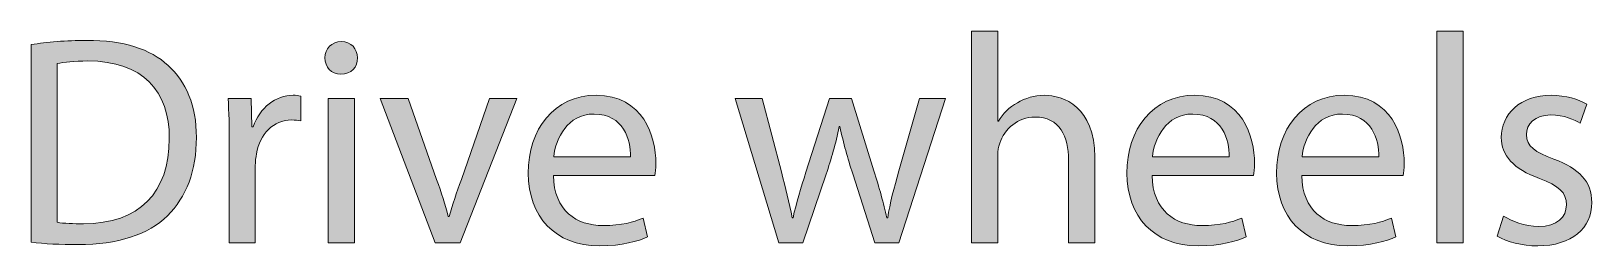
# Model space of a CAD drawing. Header units: inches. Extents: x 1117 to 1992, y -2324 to -585.
# Drawn here: x 1358.6 to 1410, y -953.6 to -946.5 of the extents above; entities that cross this region are included whole.
import ezdxf

# ---------------------------------------------------------------- set-up
doc = ezdxf.new("R2010")
doc.units = ezdxf.units.IN
doc.header["$MEASUREMENT"] = 0
doc.layers.add('Layer 1', color=7, linetype='Continuous')

# ---------------------------------------------------------------- blocks, each defined once
blk = doc.blocks.new('block 191')
at = {"layer": 'Layer 1', "true_color": 0x010101}
h = blk.add_hatch(color=18, dxfattribs=at)
h.dxf.hatch_style = 2
edge = h.paths.add_edge_path()
edge.add_spline(control_points=[(1389.575, -946.478), (1389.575, -946.478), (1390.441, -946.478), (1390.441, -946.478), (1390.441, -946.478), (1390.441, -949.449), (1390.441, -949.449), (1390.441, -949.449), (1390.461, -949.449), (1390.461, -949.449), (1390.599, -949.203), (1390.815, -948.986), (1391.081, -948.839), (1391.337, -948.691), (1391.642, -948.593), (1391.967, -948.593), (1392.606, -948.593), (1393.63, -948.986), (1393.63, -950.63), (1393.63, -950.63), (1393.63, -953.464), (1393.63, -953.464), (1393.63, -953.464), (1392.764, -953.464), (1392.764, -953.464), (1392.764, -953.464), (1392.764, -950.728), (1392.764, -950.728), (1392.764, -949.961), (1392.478, -949.311), (1391.661, -949.311), (1391.101, -949.311), (1390.658, -949.704), (1390.5, -950.177), (1390.451, -950.295), (1390.441, -950.423), (1390.441, -950.59), (1390.441, -950.59), (1390.441, -953.464), (1390.441, -953.464), (1390.441, -953.464), (1389.575, -953.464), (1389.575, -953.464), (1389.575, -953.464), (1389.575, -946.478), (1389.575, -946.478), (1389.575, -946.478), (1389.575, -946.478), (1389.575, -946.478)], knot_values=[0, 0, 0, 0, 1, 1, 1, 2, 2, 2, 3, 3, 3, 4, 4, 4, 5, 5, 5, 6, 6, 6, 7, 7, 7, 8, 8, 8, 9, 9, 9, 10, 10, 10, 11, 11, 11, 12, 12, 12, 13, 13, 13, 14, 14, 14, 15, 15, 15, 16, 16, 16, 16], degree=3, periodic=1)
h = blk.add_hatch(color=18, dxfattribs=at)
h.dxf.hatch_style = 2
h.paths.add_polyline_path([(1404.893, -946.478), (1405.758, -946.478), (1405.758, -953.464), (1404.893, -953.464)])
h = blk.add_hatch(color=18, dxfattribs=at)
h.dxf.hatch_style = 2
edge = h.paths.add_edge_path()
edge.add_spline(control_points=[(1358.606, -946.92), (1359.127, -946.841), (1359.747, -946.782), (1360.426, -946.782), (1361.656, -946.782), (1362.532, -947.068), (1363.112, -947.609), (1363.703, -948.15), (1364.047, -948.918), (1364.047, -949.99), (1364.047, -951.072), (1363.712, -951.958), (1363.093, -952.569), (1362.473, -953.188), (1361.449, -953.523), (1360.16, -953.523), (1359.55, -953.523), (1359.038, -953.494), (1358.605, -953.444), (1358.605, -953.444), (1358.605, -946.92), (1358.605, -946.92), (1358.605, -946.92), (1358.606, -946.92), (1358.606, -946.92)], knot_values=[0, 0, 0, 0, 1, 1, 1, 2, 2, 2, 3, 3, 3, 4, 4, 4, 5, 5, 5, 6, 6, 6, 7, 7, 7, 8, 8, 8, 8], degree=3, periodic=1)
edge = h.paths.add_edge_path()
edge.add_spline(control_points=[(1359.462, -952.785), (1359.678, -952.824), (1359.993, -952.834), (1360.328, -952.834), (1362.158, -952.834), (1363.152, -951.811), (1363.152, -950.02), (1363.162, -948.455), (1362.276, -947.462), (1360.466, -947.462), (1360.023, -947.462), (1359.688, -947.5), (1359.462, -947.55), (1359.462, -947.55), (1359.462, -952.785), (1359.462, -952.785)], knot_values=[0, 0, 0, 0, 1, 1, 1, 2, 2, 2, 3, 3, 3, 4, 4, 4, 5, 5, 5, 5], degree=3, periodic=1)
h = blk.add_hatch(color=18, dxfattribs=at)
h.dxf.hatch_style = 2
edge = h.paths.add_edge_path()
edge.add_spline(control_points=[(1369.349, -947.363), (1369.359, -947.658), (1369.143, -947.895), (1368.798, -947.895), (1368.493, -947.895), (1368.276, -947.658), (1368.276, -947.363), (1368.276, -947.058), (1368.503, -946.822), (1368.817, -946.822), (1369.143, -946.822), (1369.349, -947.058), (1369.349, -947.363)], knot_values=[0, 0, 0, 0, 1, 1, 1, 2, 2, 2, 3, 3, 3, 4, 4, 4, 4], degree=3, periodic=1)
h.paths.add_polyline_path([(1368.385, -953.464), (1368.385, -948.701), (1369.251, -948.701), (1369.251, -953.464)])
h = blk.add_hatch(color=18, dxfattribs=at)
h.dxf.hatch_style = 2
edge = h.paths.add_edge_path()
edge.add_spline(control_points=[(1365.128, -950.187), (1365.128, -949.626), (1365.119, -949.144), (1365.089, -948.701), (1365.089, -948.701), (1365.847, -948.701), (1365.847, -948.701), (1365.847, -948.701), (1365.876, -949.636), (1365.876, -949.636), (1365.876, -949.636), (1365.916, -949.636), (1365.916, -949.636), (1366.132, -948.996), (1366.654, -948.593), (1367.234, -948.593), (1367.332, -948.593), (1367.401, -948.603), (1367.48, -948.622), (1367.48, -948.622), (1367.48, -949.439), (1367.48, -949.439), (1367.391, -949.419), (1367.303, -949.409), (1367.185, -949.409), (1366.575, -949.409), (1366.142, -949.872), (1366.024, -950.521), (1366.004, -950.64), (1365.984, -950.777), (1365.984, -950.925), (1365.984, -950.925), (1365.984, -953.464), (1365.984, -953.464), (1365.984, -953.464), (1365.128, -953.464), (1365.128, -953.464), (1365.128, -953.464), (1365.128, -950.187), (1365.128, -950.187), (1365.128, -950.187), (1365.128, -950.187), (1365.128, -950.187)], knot_values=[0, 0, 0, 0, 1, 1, 1, 2, 2, 2, 3, 3, 3, 4, 4, 4, 5, 5, 5, 6, 6, 6, 7, 7, 7, 8, 8, 8, 9, 9, 9, 10, 10, 10, 11, 11, 11, 12, 12, 12, 13, 13, 13, 14, 14, 14, 14], degree=3, periodic=1)
h = blk.add_hatch(color=18, dxfattribs=at)
h.dxf.hatch_style = 2
edge = h.paths.add_edge_path()
edge.add_spline(control_points=[(1371.021, -948.701), (1371.021, -948.701), (1371.956, -951.378), (1371.956, -951.378), (1372.113, -951.811), (1372.241, -952.204), (1372.34, -952.598), (1372.34, -952.598), (1372.37, -952.598), (1372.37, -952.598), (1372.478, -952.204), (1372.615, -951.811), (1372.773, -951.378), (1372.773, -951.378), (1373.698, -948.701), (1373.698, -948.701), (1373.698, -948.701), (1374.603, -948.701), (1374.603, -948.701), (1374.603, -948.701), (1372.733, -953.464), (1372.733, -953.464), (1372.733, -953.464), (1371.907, -953.464), (1371.907, -953.464), (1371.907, -953.464), (1370.096, -948.701), (1370.096, -948.701), (1370.096, -948.701), (1371.021, -948.701), (1371.021, -948.701)], knot_values=[0, 0, 0, 0, 1, 1, 1, 2, 2, 2, 3, 3, 3, 4, 4, 4, 5, 5, 5, 6, 6, 6, 7, 7, 7, 8, 8, 8, 9, 9, 9, 10, 10, 10, 10], degree=3, periodic=1)
h = blk.add_hatch(color=18, dxfattribs=at)
h.dxf.hatch_style = 2
edge = h.paths.add_edge_path()
edge.add_spline(control_points=[(1375.802, -951.24), (1375.822, -952.411), (1376.57, -952.893), (1377.436, -952.893), (1378.056, -952.893), (1378.43, -952.785), (1378.754, -952.647), (1378.754, -952.647), (1378.902, -953.267), (1378.902, -953.267), (1378.597, -953.405), (1378.075, -953.563), (1377.318, -953.563), (1375.852, -953.563), (1374.976, -952.598), (1374.976, -951.161), (1374.976, -949.724), (1375.822, -948.593), (1377.209, -948.593), (1378.764, -948.593), (1379.177, -949.961), (1379.177, -950.837), (1379.177, -951.014), (1379.158, -951.152), (1379.148, -951.24), (1379.148, -951.24), (1375.802, -951.24), (1375.802, -951.24), (1375.802, -951.24), (1375.802, -951.24), (1375.802, -951.24)], knot_values=[0, 0, 0, 0, 1, 1, 1, 2, 2, 2, 3, 3, 3, 4, 4, 4, 5, 5, 5, 6, 6, 6, 7, 7, 7, 8, 8, 8, 9, 9, 9, 10, 10, 10, 10], degree=3, periodic=1)
edge = h.paths.add_edge_path()
edge.add_spline(control_points=[(1378.341, -950.62), (1378.351, -950.069), (1378.115, -949.213), (1377.141, -949.213), (1376.265, -949.213), (1375.882, -950.02), (1375.812, -950.62), (1375.812, -950.62), (1378.341, -950.62), (1378.341, -950.62)], knot_values=[0, 0, 0, 0, 1, 1, 1, 2, 2, 2, 3, 3, 3, 3], degree=3, periodic=1)
h = blk.add_hatch(color=18, dxfattribs=at)
h.dxf.hatch_style = 2
edge = h.paths.add_edge_path()
edge.add_spline(control_points=[(1382.679, -948.701), (1382.679, -948.701), (1383.309, -951.122), (1383.309, -951.122), (1383.447, -951.653), (1383.574, -952.145), (1383.663, -952.637), (1383.663, -952.637), (1383.693, -952.637), (1383.693, -952.637), (1383.801, -952.155), (1383.958, -951.644), (1384.116, -951.132), (1384.116, -951.132), (1384.893, -948.701), (1384.893, -948.701), (1384.893, -948.701), (1385.621, -948.701), (1385.621, -948.701), (1385.621, -948.701), (1386.359, -951.082), (1386.359, -951.082), (1386.536, -951.653), (1386.674, -952.155), (1386.782, -952.637), (1386.782, -952.637), (1386.811, -952.637), (1386.811, -952.637), (1386.89, -952.155), (1387.018, -951.653), (1387.176, -951.092), (1387.176, -951.092), (1387.855, -948.701), (1387.855, -948.701), (1387.855, -948.701), (1388.711, -948.701), (1388.711, -948.701), (1388.711, -948.701), (1387.176, -953.464), (1387.176, -953.464), (1387.176, -953.464), (1386.388, -953.464), (1386.388, -953.464), (1386.388, -953.464), (1385.66, -951.191), (1385.66, -951.191), (1385.493, -950.659), (1385.356, -950.187), (1385.237, -949.626), (1385.237, -949.626), (1385.218, -949.626), (1385.218, -949.626), (1385.1, -950.197), (1384.952, -950.689), (1384.784, -951.201), (1384.784, -951.201), (1384.017, -953.464), (1384.017, -953.464), (1384.017, -953.464), (1383.23, -953.464), (1383.23, -953.464), (1383.23, -953.464), (1381.793, -948.701), (1381.793, -948.701), (1381.793, -948.701), (1382.679, -948.701), (1382.679, -948.701), (1382.679, -948.701), (1382.679, -948.701), (1382.679, -948.701)], knot_values=[0, 0, 0, 0, 1, 1, 1, 2, 2, 2, 3, 3, 3, 4, 4, 4, 5, 5, 5, 6, 6, 6, 7, 7, 7, 8, 8, 8, 9, 9, 9, 10, 10, 10, 11, 11, 11, 12, 12, 12, 13, 13, 13, 14, 14, 14, 15, 15, 15, 16, 16, 16, 17, 17, 17, 18, 18, 18, 19, 19, 19, 20, 20, 20, 21, 21, 21, 22, 22, 22, 23, 23, 23, 23], degree=3, periodic=1)
h = blk.add_hatch(color=18, dxfattribs=at)
h.dxf.hatch_style = 2
edge = h.paths.add_edge_path()
edge.add_spline(control_points=[(1395.518, -951.24), (1395.538, -952.411), (1396.285, -952.893), (1397.151, -952.893), (1397.771, -952.893), (1398.145, -952.785), (1398.469, -952.647), (1398.469, -952.647), (1398.617, -953.267), (1398.617, -953.267), (1398.312, -953.405), (1397.79, -953.563), (1397.033, -953.563), (1395.567, -953.563), (1394.691, -952.598), (1394.691, -951.161), (1394.691, -949.724), (1395.537, -948.593), (1396.925, -948.593), (1398.479, -948.593), (1398.892, -949.961), (1398.892, -950.837), (1398.892, -951.014), (1398.873, -951.152), (1398.863, -951.24), (1398.863, -951.24), (1395.518, -951.24), (1395.518, -951.24), (1395.518, -951.24), (1395.518, -951.24), (1395.518, -951.24)], knot_values=[0, 0, 0, 0, 1, 1, 1, 2, 2, 2, 3, 3, 3, 4, 4, 4, 5, 5, 5, 6, 6, 6, 7, 7, 7, 8, 8, 8, 9, 9, 9, 10, 10, 10, 10], degree=3, periodic=1)
edge = h.paths.add_edge_path()
edge.add_spline(control_points=[(1398.056, -950.62), (1398.066, -950.069), (1397.83, -949.213), (1396.856, -949.213), (1395.98, -949.213), (1395.596, -950.02), (1395.527, -950.62), (1395.527, -950.62), (1398.056, -950.62), (1398.056, -950.62)], knot_values=[0, 0, 0, 0, 1, 1, 1, 2, 2, 2, 3, 3, 3, 3], degree=3, periodic=1)
h = blk.add_hatch(color=18, dxfattribs=at)
h.dxf.hatch_style = 2
edge = h.paths.add_edge_path()
edge.add_spline(control_points=[(1400.446, -951.24), (1400.466, -952.411), (1401.214, -952.893), (1402.08, -952.893), (1402.7, -952.893), (1403.074, -952.785), (1403.399, -952.647), (1403.399, -952.647), (1403.546, -953.267), (1403.546, -953.267), (1403.241, -953.405), (1402.719, -953.563), (1401.962, -953.563), (1400.496, -953.563), (1399.62, -952.598), (1399.62, -951.161), (1399.62, -949.724), (1400.466, -948.593), (1401.853, -948.593), (1403.408, -948.593), (1403.822, -949.961), (1403.822, -950.837), (1403.822, -951.014), (1403.802, -951.152), (1403.792, -951.24), (1403.792, -951.24), (1400.446, -951.24), (1400.446, -951.24), (1400.446, -951.24), (1400.446, -951.24), (1400.446, -951.24)], knot_values=[0, 0, 0, 0, 1, 1, 1, 2, 2, 2, 3, 3, 3, 4, 4, 4, 5, 5, 5, 6, 6, 6, 7, 7, 7, 8, 8, 8, 9, 9, 9, 10, 10, 10, 10], degree=3, periodic=1)
edge = h.paths.add_edge_path()
edge.add_spline(control_points=[(1402.985, -950.62), (1402.995, -950.069), (1402.758, -949.213), (1401.785, -949.213), (1400.909, -949.213), (1400.525, -950.02), (1400.456, -950.62), (1400.456, -950.62), (1402.985, -950.62), (1402.985, -950.62)], knot_values=[0, 0, 0, 0, 1, 1, 1, 2, 2, 2, 3, 3, 3, 3], degree=3, periodic=1)
h = blk.add_hatch(color=18, dxfattribs=at)
h.dxf.hatch_style = 2
edge = h.paths.add_edge_path()
edge.add_spline(control_points=[(1407.096, -952.578), (1407.353, -952.746), (1407.805, -952.923), (1408.238, -952.923), (1408.867, -952.923), (1409.163, -952.608), (1409.163, -952.214), (1409.163, -951.801), (1408.917, -951.575), (1408.277, -951.338), (1407.421, -951.034), (1407.018, -950.561), (1407.018, -949.991), (1407.018, -949.223), (1407.637, -948.594), (1408.661, -948.594), (1409.143, -948.594), (1409.566, -948.731), (1409.831, -948.889), (1409.831, -948.889), (1409.615, -949.518), (1409.615, -949.518), (1409.428, -949.4), (1409.084, -949.243), (1408.641, -949.243), (1408.129, -949.243), (1407.844, -949.538), (1407.844, -949.892), (1407.844, -950.286), (1408.129, -950.463), (1408.749, -950.699), (1409.576, -951.014), (1409.999, -951.427), (1409.999, -952.136), (1409.999, -952.972), (1409.349, -953.563), (1408.218, -953.563), (1407.696, -953.563), (1407.214, -953.435), (1406.879, -953.238), (1406.879, -953.238), (1407.096, -952.578), (1407.096, -952.578)], knot_values=[0, 0, 0, 0, 1, 1, 1, 2, 2, 2, 3, 3, 3, 4, 4, 4, 5, 5, 5, 6, 6, 6, 7, 7, 7, 8, 8, 8, 9, 9, 9, 10, 10, 10, 11, 11, 11, 12, 12, 12, 13, 13, 13, 14, 14, 14, 14], degree=3, periodic=1)
at = {"layer": 'Layer 1', "lineweight": 0}
for points in [[(1404.893, -946.478), (1405.758, -946.478), (1405.758, -953.464), (1404.893, -953.464), (1404.893, -946.478)], [(1368.385, -953.464), (1368.385, -948.701), (1369.251, -948.701), (1369.251, -953.464), (1368.385, -953.464)]]:
    blk.add_lwpolyline(points, dxfattribs=at)
for points, knots in [([(1389.575, -946.478), (1389.575, -946.478), (1390.441, -946.478), (1390.441, -946.478), (1390.441, -946.478), (1390.441, -949.449), (1390.441, -949.449), (1390.441, -949.449), (1390.461, -949.449), (1390.461, -949.449), (1390.599, -949.203), (1390.815, -948.986), (1391.081, -948.839), (1391.337, -948.691), (1391.642, -948.593), (1391.967, -948.593), (1392.606, -948.593), (1393.63, -948.986), (1393.63, -950.63), (1393.63, -950.63), (1393.63, -953.464), (1393.63, -953.464), (1393.63, -953.464), (1392.764, -953.464), (1392.764, -953.464), (1392.764, -953.464), (1392.764, -950.728), (1392.764, -950.728), (1392.764, -949.961), (1392.478, -949.311), (1391.661, -949.311), (1391.101, -949.311), (1390.658, -949.704), (1390.5, -950.177), (1390.451, -950.295), (1390.441, -950.423), (1390.441, -950.59), (1390.441, -950.59), (1390.441, -953.464), (1390.441, -953.464), (1390.441, -953.464), (1389.575, -953.464), (1389.575, -953.464), (1389.575, -953.464), (1389.575, -946.478), (1389.575, -946.478), (1389.575, -946.478), (1389.575, -946.478), (1389.575, -946.478)], [0, 0, 0, 0, 1, 1, 1, 2, 2, 2, 3, 3, 3, 4, 4, 4, 5, 5, 5, 6, 6, 6, 7, 7, 7, 8, 8, 8, 9, 9, 9, 10, 10, 10, 11, 11, 11, 12, 12, 12, 13, 13, 13, 14, 14, 14, 15, 15, 15, 16, 16, 16, 16]), ([(1358.606, -946.92), (1359.127, -946.841), (1359.747, -946.782), (1360.426, -946.782), (1361.656, -946.782), (1362.532, -947.068), (1363.112, -947.609), (1363.703, -948.15), (1364.047, -948.918), (1364.047, -949.99), (1364.047, -951.072), (1363.712, -951.958), (1363.093, -952.569), (1362.473, -953.188), (1361.449, -953.523), (1360.16, -953.523), (1359.55, -953.523), (1359.038, -953.494), (1358.605, -953.444), (1358.605, -953.444), (1358.605, -946.92), (1358.605, -946.92), (1358.605, -946.92), (1358.606, -946.92), (1358.606, -946.92)], [0, 0, 0, 0, 1, 1, 1, 2, 2, 2, 3, 3, 3, 4, 4, 4, 5, 5, 5, 6, 6, 6, 7, 7, 7, 8, 8, 8, 8]), ([(1369.349, -947.363), (1369.359, -947.658), (1369.143, -947.895), (1368.798, -947.895), (1368.493, -947.895), (1368.276, -947.658), (1368.276, -947.363), (1368.276, -947.058), (1368.503, -946.822), (1368.817, -946.822), (1369.143, -946.822), (1369.349, -947.058), (1369.349, -947.363)], [0, 0, 0, 0, 1, 1, 1, 2, 2, 2, 3, 3, 3, 4, 4, 4, 4]), ([(1359.462, -952.785), (1359.678, -952.824), (1359.993, -952.834), (1360.328, -952.834), (1362.158, -952.834), (1363.152, -951.811), (1363.152, -950.02), (1363.162, -948.455), (1362.276, -947.462), (1360.466, -947.462), (1360.023, -947.462), (1359.688, -947.5), (1359.462, -947.55), (1359.462, -947.55), (1359.462, -952.785), (1359.462, -952.785)], [0, 0, 0, 0, 1, 1, 1, 2, 2, 2, 3, 3, 3, 4, 4, 4, 5, 5, 5, 5]), ([(1365.128, -950.187), (1365.128, -949.626), (1365.119, -949.144), (1365.089, -948.701), (1365.089, -948.701), (1365.847, -948.701), (1365.847, -948.701), (1365.847, -948.701), (1365.876, -949.636), (1365.876, -949.636), (1365.876, -949.636), (1365.916, -949.636), (1365.916, -949.636), (1366.132, -948.996), (1366.654, -948.593), (1367.234, -948.593), (1367.332, -948.593), (1367.401, -948.603), (1367.48, -948.622), (1367.48, -948.622), (1367.48, -949.439), (1367.48, -949.439), (1367.391, -949.419), (1367.303, -949.409), (1367.185, -949.409), (1366.575, -949.409), (1366.142, -949.872), (1366.024, -950.521), (1366.004, -950.64), (1365.984, -950.777), (1365.984, -950.925), (1365.984, -950.925), (1365.984, -953.464), (1365.984, -953.464), (1365.984, -953.464), (1365.128, -953.464), (1365.128, -953.464), (1365.128, -953.464), (1365.128, -950.187), (1365.128, -950.187), (1365.128, -950.187), (1365.128, -950.187), (1365.128, -950.187)], [0, 0, 0, 0, 1, 1, 1, 2, 2, 2, 3, 3, 3, 4, 4, 4, 5, 5, 5, 6, 6, 6, 7, 7, 7, 8, 8, 8, 9, 9, 9, 10, 10, 10, 11, 11, 11, 12, 12, 12, 13, 13, 13, 14, 14, 14, 14]), ([(1371.021, -948.701), (1371.021, -948.701), (1371.956, -951.378), (1371.956, -951.378), (1372.113, -951.811), (1372.241, -952.204), (1372.34, -952.598), (1372.34, -952.598), (1372.37, -952.598), (1372.37, -952.598), (1372.478, -952.204), (1372.615, -951.811), (1372.773, -951.378), (1372.773, -951.378), (1373.698, -948.701), (1373.698, -948.701), (1373.698, -948.701), (1374.603, -948.701), (1374.603, -948.701), (1374.603, -948.701), (1372.733, -953.464), (1372.733, -953.464), (1372.733, -953.464), (1371.907, -953.464), (1371.907, -953.464), (1371.907, -953.464), (1370.096, -948.701), (1370.096, -948.701), (1370.096, -948.701), (1371.021, -948.701), (1371.021, -948.701)], [0, 0, 0, 0, 1, 1, 1, 2, 2, 2, 3, 3, 3, 4, 4, 4, 5, 5, 5, 6, 6, 6, 7, 7, 7, 8, 8, 8, 9, 9, 9, 10, 10, 10, 10]), ([(1375.802, -951.24), (1375.822, -952.411), (1376.57, -952.893), (1377.436, -952.893), (1378.056, -952.893), (1378.43, -952.785), (1378.754, -952.647), (1378.754, -952.647), (1378.902, -953.267), (1378.902, -953.267), (1378.597, -953.405), (1378.075, -953.563), (1377.318, -953.563), (1375.852, -953.563), (1374.976, -952.598), (1374.976, -951.161), (1374.976, -949.724), (1375.822, -948.593), (1377.209, -948.593), (1378.764, -948.593), (1379.177, -949.961), (1379.177, -950.837), (1379.177, -951.014), (1379.158, -951.152), (1379.148, -951.24), (1379.148, -951.24), (1375.802, -951.24), (1375.802, -951.24), (1375.802, -951.24), (1375.802, -951.24), (1375.802, -951.24)], [0, 0, 0, 0, 1, 1, 1, 2, 2, 2, 3, 3, 3, 4, 4, 4, 5, 5, 5, 6, 6, 6, 7, 7, 7, 8, 8, 8, 9, 9, 9, 10, 10, 10, 10]), ([(1382.679, -948.701), (1382.679, -948.701), (1383.309, -951.122), (1383.309, -951.122), (1383.447, -951.653), (1383.574, -952.145), (1383.663, -952.637), (1383.663, -952.637), (1383.693, -952.637), (1383.693, -952.637), (1383.801, -952.155), (1383.958, -951.644), (1384.116, -951.132), (1384.116, -951.132), (1384.893, -948.701), (1384.893, -948.701), (1384.893, -948.701), (1385.621, -948.701), (1385.621, -948.701), (1385.621, -948.701), (1386.359, -951.082), (1386.359, -951.082), (1386.536, -951.653), (1386.674, -952.155), (1386.782, -952.637), (1386.782, -952.637), (1386.811, -952.637), (1386.811, -952.637), (1386.89, -952.155), (1387.018, -951.653), (1387.176, -951.092), (1387.176, -951.092), (1387.855, -948.701), (1387.855, -948.701), (1387.855, -948.701), (1388.711, -948.701), (1388.711, -948.701), (1388.711, -948.701), (1387.176, -953.464), (1387.176, -953.464), (1387.176, -953.464), (1386.388, -953.464), (1386.388, -953.464), (1386.388, -953.464), (1385.66, -951.191), (1385.66, -951.191), (1385.493, -950.659), (1385.356, -950.187), (1385.237, -949.626), (1385.237, -949.626), (1385.218, -949.626), (1385.218, -949.626), (1385.1, -950.197), (1384.952, -950.689), (1384.784, -951.201), (1384.784, -951.201), (1384.017, -953.464), (1384.017, -953.464), (1384.017, -953.464), (1383.23, -953.464), (1383.23, -953.464), (1383.23, -953.464), (1381.793, -948.701), (1381.793, -948.701), (1381.793, -948.701), (1382.679, -948.701), (1382.679, -948.701), (1382.679, -948.701), (1382.679, -948.701), (1382.679, -948.701)], [0, 0, 0, 0, 1, 1, 1, 2, 2, 2, 3, 3, 3, 4, 4, 4, 5, 5, 5, 6, 6, 6, 7, 7, 7, 8, 8, 8, 9, 9, 9, 10, 10, 10, 11, 11, 11, 12, 12, 12, 13, 13, 13, 14, 14, 14, 15, 15, 15, 16, 16, 16, 17, 17, 17, 18, 18, 18, 19, 19, 19, 20, 20, 20, 21, 21, 21, 22, 22, 22, 23, 23, 23, 23]), ([(1395.518, -951.24), (1395.538, -952.411), (1396.285, -952.893), (1397.151, -952.893), (1397.771, -952.893), (1398.145, -952.785), (1398.469, -952.647), (1398.469, -952.647), (1398.617, -953.267), (1398.617, -953.267), (1398.312, -953.405), (1397.79, -953.563), (1397.033, -953.563), (1395.567, -953.563), (1394.691, -952.598), (1394.691, -951.161), (1394.691, -949.724), (1395.537, -948.593), (1396.925, -948.593), (1398.479, -948.593), (1398.892, -949.961), (1398.892, -950.837), (1398.892, -951.014), (1398.873, -951.152), (1398.863, -951.24), (1398.863, -951.24), (1395.518, -951.24), (1395.518, -951.24), (1395.518, -951.24), (1395.518, -951.24), (1395.518, -951.24)], [0, 0, 0, 0, 1, 1, 1, 2, 2, 2, 3, 3, 3, 4, 4, 4, 5, 5, 5, 6, 6, 6, 7, 7, 7, 8, 8, 8, 9, 9, 9, 10, 10, 10, 10]), ([(1400.446, -951.24), (1400.466, -952.411), (1401.214, -952.893), (1402.08, -952.893), (1402.7, -952.893), (1403.074, -952.785), (1403.399, -952.647), (1403.399, -952.647), (1403.546, -953.267), (1403.546, -953.267), (1403.241, -953.405), (1402.719, -953.563), (1401.962, -953.563), (1400.496, -953.563), (1399.62, -952.598), (1399.62, -951.161), (1399.62, -949.724), (1400.466, -948.593), (1401.853, -948.593), (1403.408, -948.593), (1403.822, -949.961), (1403.822, -950.837), (1403.822, -951.014), (1403.802, -951.152), (1403.792, -951.24), (1403.792, -951.24), (1400.446, -951.24), (1400.446, -951.24), (1400.446, -951.24), (1400.446, -951.24), (1400.446, -951.24)], [0, 0, 0, 0, 1, 1, 1, 2, 2, 2, 3, 3, 3, 4, 4, 4, 5, 5, 5, 6, 6, 6, 7, 7, 7, 8, 8, 8, 9, 9, 9, 10, 10, 10, 10]), ([(1407.096, -952.578), (1407.353, -952.746), (1407.805, -952.923), (1408.238, -952.923), (1408.867, -952.923), (1409.163, -952.608), (1409.163, -952.214), (1409.163, -951.801), (1408.917, -951.575), (1408.277, -951.338), (1407.421, -951.034), (1407.018, -950.561), (1407.018, -949.991), (1407.018, -949.223), (1407.637, -948.594), (1408.661, -948.594), (1409.143, -948.594), (1409.566, -948.731), (1409.831, -948.889), (1409.831, -948.889), (1409.615, -949.518), (1409.615, -949.518), (1409.428, -949.4), (1409.084, -949.243), (1408.641, -949.243), (1408.129, -949.243), (1407.844, -949.538), (1407.844, -949.892), (1407.844, -950.286), (1408.129, -950.463), (1408.749, -950.699), (1409.576, -951.014), (1409.999, -951.427), (1409.999, -952.136), (1409.999, -952.972), (1409.349, -953.563), (1408.218, -953.563), (1407.696, -953.563), (1407.214, -953.435), (1406.879, -953.238), (1406.879, -953.238), (1407.096, -952.578), (1407.096, -952.578)], [0, 0, 0, 0, 1, 1, 1, 2, 2, 2, 3, 3, 3, 4, 4, 4, 5, 5, 5, 6, 6, 6, 7, 7, 7, 8, 8, 8, 9, 9, 9, 10, 10, 10, 11, 11, 11, 12, 12, 12, 13, 13, 13, 14, 14, 14, 14]), ([(1378.341, -950.62), (1378.351, -950.069), (1378.115, -949.213), (1377.141, -949.213), (1376.265, -949.213), (1375.882, -950.02), (1375.812, -950.62), (1375.812, -950.62), (1378.341, -950.62), (1378.341, -950.62)], [0, 0, 0, 0, 1, 1, 1, 2, 2, 2, 3, 3, 3, 3]), ([(1398.056, -950.62), (1398.066, -950.069), (1397.83, -949.213), (1396.856, -949.213), (1395.98, -949.213), (1395.596, -950.02), (1395.527, -950.62), (1395.527, -950.62), (1398.056, -950.62), (1398.056, -950.62)], [0, 0, 0, 0, 1, 1, 1, 2, 2, 2, 3, 3, 3, 3]), ([(1402.985, -950.62), (1402.995, -950.069), (1402.758, -949.213), (1401.785, -949.213), (1400.909, -949.213), (1400.525, -950.02), (1400.456, -950.62), (1400.456, -950.62), (1402.985, -950.62), (1402.985, -950.62)], [0, 0, 0, 0, 1, 1, 1, 2, 2, 2, 3, 3, 3, 3])]:
    blk.add_open_spline(points, degree=3, knots=knots, dxfattribs=at)

msp = doc.modelspace()

# ---------------------------------------------------------------- block references
at = {"layer": 'Layer 1'}
msp.add_blockref('block 191', (0, 0), dxfattribs=at)

doc.saveas('drawing.dxf')
